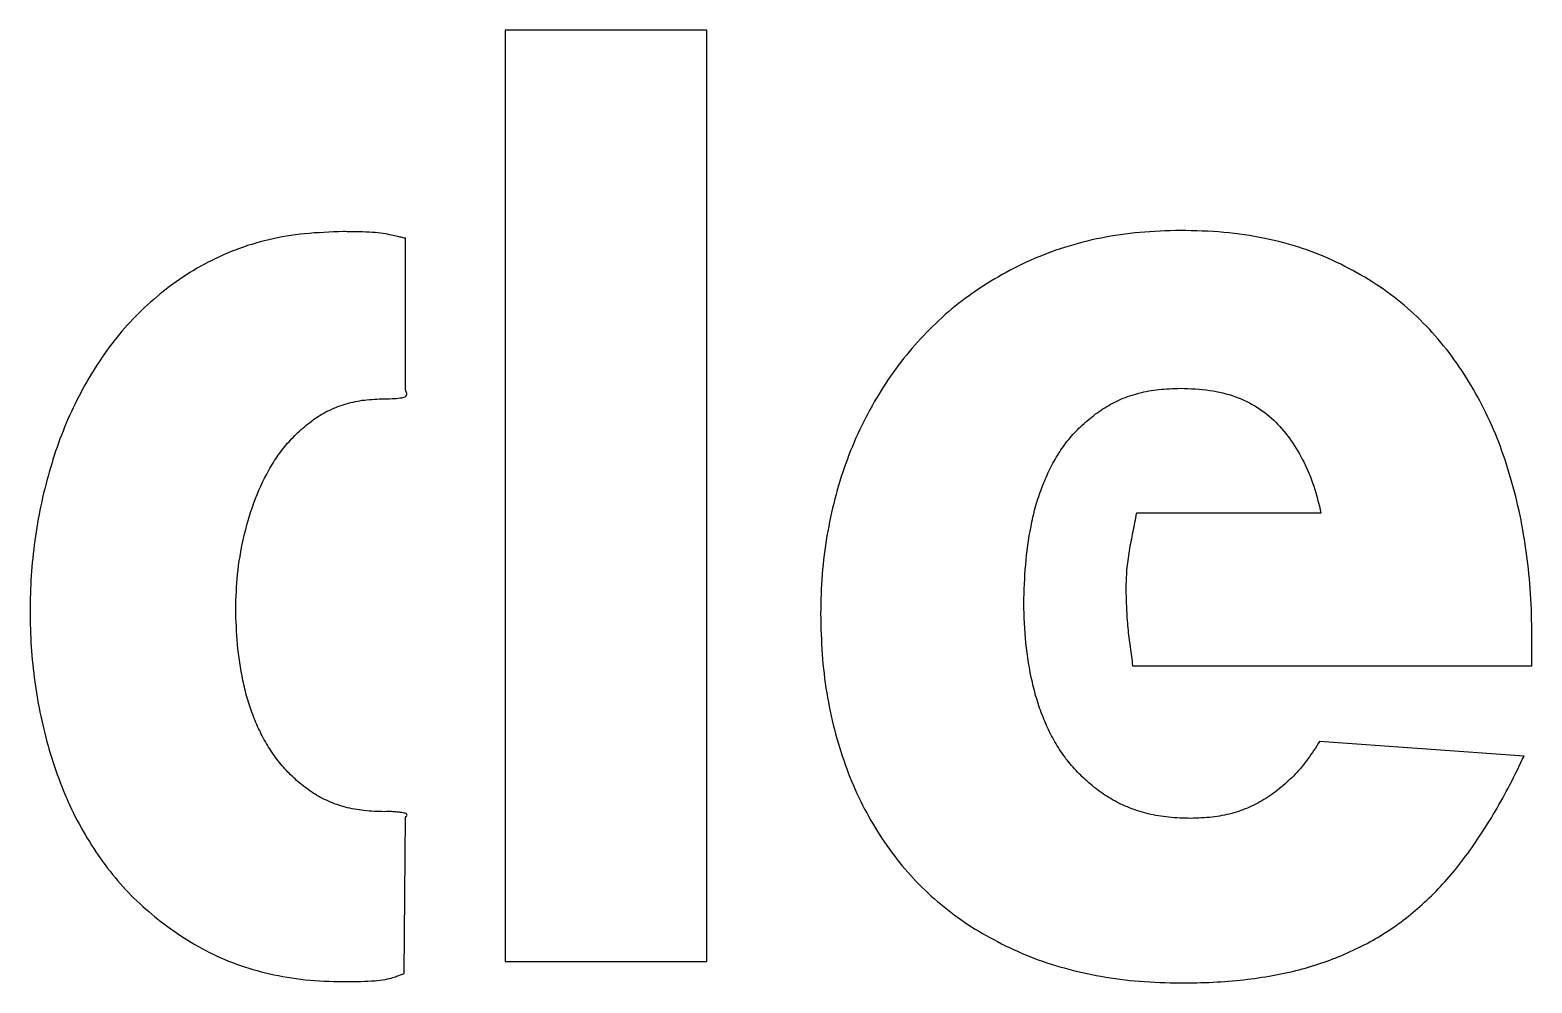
# Model space of a CAD drawing. Header units: millimetres. Extents: x 1 to 1184, y 0 to 836.
# Drawn here: x 626.04 to 641.29, y 728.11 to 737.79 of the extents above; entities that cross this region are included whole.
import ezdxf

# ---------------------------------------------------------------- set-up
doc = ezdxf.new("R2010")
doc.units = ezdxf.units.MM

msp = doc.modelspace()

# ---------------------------------------------------------------- linework, layer by layer
at = {"color": 7, "linetype": 'Continuous', "lineweight": 25}
for p, q in [((632.909, 737.788), (630.86, 737.788)), ((630.86, 737.788), (630.86, 728.329)), ((632.909, 728.329), (632.909, 737.788)), ((629.85, 734.136), (629.85, 735.673)), ((639.146, 732.883), (637.272, 732.883)), ((641.288, 731.333), (641.288, 731.643)), ((637.233, 731.333), (641.288, 731.333)), ((641.208, 730.416), (639.132, 730.565)), ((629.837, 728.208), (629.85, 729.797)), ((630.86, 728.329), (632.909, 728.329))]:
    msp.add_line(p, q, dxfattribs=at)
for points, knots in [([(629.217, 735.741), (629.086, 735.736), (628.832, 735.728), (628.463, 735.668), (628.121, 735.562), (627.806, 735.417), (627.518, 735.239), (627.258, 735.029), (627.02, 734.797), (626.811, 734.536), (626.629, 734.254), (626.47, 733.953), (626.335, 733.635), (626.228, 733.3), (626.141, 732.956), (626.082, 732.604), (626.043, 732.247), (626.039, 732.007), (626.037, 731.886)], [0, 0, 0, 0, 0.0701022, 0.136113, 0.1995589, 0.2612653, 0.3214726, 0.3807001, 0.4398015, 0.4992466, 0.5594247, 0.6197126, 0.6813531, 0.7443462, 0.8078618, 0.871469, 0.9355406, 1, 1, 1, 1]), ([(629.85, 735.673), (629.847, 735.673), (629.835, 735.675), (629.809, 735.682), (629.765, 735.694), (629.701, 735.707), (629.616, 735.724), (629.506, 735.735), (629.37, 735.74), (629.271, 735.74), (629.217, 735.741)], [0, 0, 0, 0, 0.015541, 0.056205, 0.128653, 0.228492, 0.3618, 0.533458, 0.747007, 1, 1, 1, 1]), ([(637.719, 735.752), (637.581, 735.749), (637.311, 735.741), (636.916, 735.684), (636.544, 735.588), (636.194, 735.456), (635.87, 735.289), (635.57, 735.095), (635.293, 734.875), (635.046, 734.623), (634.822, 734.35), (634.627, 734.051), (634.456, 733.73), (634.314, 733.388), (634.204, 733.027), (634.124, 732.65), (634.073, 732.26), (634.068, 731.994), (634.065, 731.859)], [0, 0, 0, 0, 0.069131, 0.1352802, 0.1991933, 0.261564, 0.3223111, 0.3816704, 0.4405271, 0.4992602, 0.5580682, 0.6173327, 0.6778032, 0.7398669, 0.8029219, 0.8668716, 0.9325241, 1, 1, 1, 1]), ([(641.288, 731.643), (641.286, 731.783), (641.281, 732.058), (641.238, 732.465), (641.173, 732.859), (641.077, 733.238), (640.958, 733.601), (640.808, 733.941), (640.629, 734.257), (640.425, 734.551), (640.19, 734.817), (639.927, 735.056), (639.63, 735.26), (639.307, 735.437), (638.954, 735.581), (638.569, 735.681), (638.153, 735.743), (637.866, 735.749), (637.719, 735.752)], [0, 0, 0, 0, 0.068166, 0.134412, 0.199011, 0.262724, 0.324852, 0.385147, 0.443751, 0.501771, 0.559245, 0.616457, 0.674738, 0.734296, 0.795847, 0.860104, 0.927998, 1, 1, 1, 1]), ([(629.634, 734.043), (629.669, 734.043), (629.73, 734.045), (629.802, 734.052), (629.852, 734.061), (629.869, 734.094), (629.856, 734.117), (629.851, 734.132), (629.85, 734.136)], [0, 0, 0, 0, 0.358085, 0.611289, 0.760205, 0.834293, 0.958089, 1, 1, 1, 1]), ([(636.128, 731.966), (636.132, 732.097), (636.14, 732.359), (636.186, 732.683), (636.241, 732.937), (636.3, 733.117), (636.371, 733.288), (636.454, 733.449), (636.553, 733.598), (636.67, 733.732), (636.803, 733.85), (636.949, 733.958), (637.115, 734.045), (637.3, 734.107), (637.503, 734.144), (637.645, 734.148), (637.719, 734.15)], [0, 0, 0, 0, 0.128637, 0.257723, 0.321299, 0.383761, 0.443943, 0.503127, 0.56163, 0.619175, 0.677566, 0.736639, 0.797251, 0.860721, 0.927669, 1, 1, 1, 1]), ([(637.719, 734.15), (637.818, 734.146), (638.007, 734.14), (638.274, 734.075), (638.503, 733.965), (638.694, 733.81), (638.85, 733.62), (638.978, 733.401), (639.081, 733.154), (639.124, 732.975), (639.146, 732.883)], [0, 0, 0, 0, 0.142497, 0.269795, 0.388618, 0.50294, 0.619027, 0.737719, 0.864344, 1, 1, 1, 1]), ([(628.125, 731.914), (628.129, 732.029), (628.137, 732.268), (628.199, 732.629), (628.3, 732.987), (628.427, 733.268), (628.554, 733.472), (628.664, 733.61), (628.788, 733.733), (628.924, 733.844), (629.078, 733.935), (629.25, 733.997), (629.436, 734.038), (629.567, 734.041), (629.634, 734.043)], [0, 0, 0, 0, 0.1187843, 0.2464508, 0.3762221, 0.5015444, 0.5632635, 0.6233274, 0.683024, 0.7430879, 0.8043397, 0.8658219, 0.93087, 1, 1, 1, 1]), ([(637.272, 732.883), (637.26, 732.819), (637.235, 732.691), (637.196, 732.5), (637.169, 732.307), (637.166, 732.178), (637.165, 732.115)], [0, 0, 0, 0, 0.250462, 0.503387, 0.753912, 1, 1, 1, 1]), ([(637.165, 732.115), (637.166, 732.048), (637.169, 731.916), (637.182, 731.718), (637.208, 731.524), (637.225, 731.396), (637.233, 731.333)], [0, 0, 0, 0, 0.253295, 0.507075, 0.754613, 1, 1, 1, 1]), ([(637.826, 729.783), (637.75, 729.785), (637.604, 729.789), (637.394, 729.824), (637.203, 729.885), (637.03, 729.967), (636.875, 730.07), (636.737, 730.188), (636.61, 730.317), (636.501, 730.462), (636.407, 730.621), (636.33, 730.792), (636.262, 730.973), (636.197, 731.231), (636.14, 731.563), (636.132, 731.832), (636.128, 731.966)], [0, 0, 0, 0, 0.072522, 0.140267, 0.203847, 0.264727, 0.323777, 0.381816, 0.439216, 0.497156, 0.555942, 0.615727, 0.677551, 0.741458, 0.8712, 1, 1, 1, 1]), ([(626.037, 731.886), (626.039, 731.766), (626.043, 731.526), (626.082, 731.17), (626.142, 730.819), (626.227, 730.477), (626.338, 730.149), (626.471, 729.836), (626.634, 729.546), (626.82, 729.275), (627.03, 729.026), (627.27, 728.806), (627.533, 728.607), (627.82, 728.435), (628.133, 728.294), (628.473, 728.199), (628.837, 728.135), (629.088, 728.129), (629.217, 728.126)], [0, 0, 0, 0, 0.065289, 0.130186, 0.194265, 0.258256, 0.321166, 0.382304, 0.442465, 0.501561, 0.560365, 0.619021, 0.678209, 0.738642, 0.800386, 0.863906, 0.93007, 1, 1, 1, 1]), ([(629.634, 729.851), (629.565, 729.853), (629.432, 729.857), (629.24, 729.892), (629.067, 729.953), (628.911, 730.035), (628.775, 730.139), (628.651, 730.254), (628.54, 730.382), (628.446, 730.525), (628.363, 730.677), (628.297, 730.839), (628.238, 731.008), (628.183, 731.245), (628.137, 731.547), (628.129, 731.792), (628.125, 731.914)], [0, 0, 0, 0, 0.072017, 0.138938, 0.202226, 0.262916, 0.322066, 0.380614, 0.438812, 0.49845, 0.558542, 0.619644, 0.681207, 0.744712, 0.872973, 1, 1, 1, 1]), ([(634.065, 731.859), (634.068, 731.723), (634.074, 731.454), (634.121, 731.062), (634.199, 730.687), (634.308, 730.331), (634.446, 729.995), (634.614, 729.685), (634.809, 729.399), (635.031, 729.139), (635.282, 728.906), (635.558, 728.7), (635.862, 728.525), (636.189, 728.373), (636.541, 728.257), (636.915, 728.174), (637.31, 728.122), (637.58, 728.115), (637.719, 728.112)], [0, 0, 0, 0, 0.069337, 0.136125, 0.20051, 0.263651, 0.32474, 0.384382, 0.44231, 0.500105, 0.557768, 0.615771, 0.674622, 0.735596, 0.798197, 0.862792, 0.929661, 1, 1, 1, 1]), ([(639.132, 730.565), (639.094, 730.505), (639.019, 730.387), (638.888, 730.23), (638.743, 730.097), (638.59, 729.982), (638.421, 729.893), (638.237, 729.827), (638.037, 729.791), (637.898, 729.786), (637.826, 729.783)], [0, 0, 0, 0, 0.133519, 0.260697, 0.382286, 0.50173, 0.618946, 0.739214, 0.865666, 1, 1, 1, 1]), ([(637.719, 728.112), (637.83, 728.113), (638.045, 728.116), (638.358, 728.141), (638.649, 728.184), (638.921, 728.242), (639.176, 728.318), (639.415, 728.415), (639.642, 728.525), (639.856, 728.655), (640.058, 728.804), (640.248, 728.974), (640.43, 729.163), (640.599, 729.373), (640.761, 729.605), (640.919, 729.855), (641.069, 730.128), (641.161, 730.319), (641.208, 730.416)], [0, 0, 0, 0, 0.0743696, 0.1441654, 0.2096517, 0.2710543, 0.3300659, 0.3872289, 0.4434247, 0.4988278, 0.5544827, 0.6114603, 0.6692728, 0.729233, 0.7919591, 0.8581873, 0.9272767, 1, 1, 1, 1]), ([(629.85, 729.797), (629.851, 729.798), (629.856, 729.803), (629.866, 729.809), (629.865, 729.832), (629.836, 729.837), (629.805, 729.845), (629.761, 729.847), (629.703, 729.853), (629.659, 729.852), (629.634, 729.851)], [0, 0, 0, 0, 0.020641, 0.072245, 0.12333, 0.237559, 0.342048, 0.503262, 0.722683, 1, 1, 1, 1]), ([(629.217, 728.126), (629.276, 728.126), (629.384, 728.126), (629.528, 728.133), (629.637, 728.145), (629.715, 728.163), (629.767, 728.182), (629.803, 728.196), (629.824, 728.205), (629.834, 728.207), (629.837, 728.208)], [0, 0, 0, 0, 0.28462, 0.510786, 0.685371, 0.806177, 0.891291, 0.951036, 0.987245, 1, 1, 1, 1])]:
    msp.add_open_spline(points, degree=3, knots=knots, dxfattribs=at)

doc.saveas('drawing.dxf')
